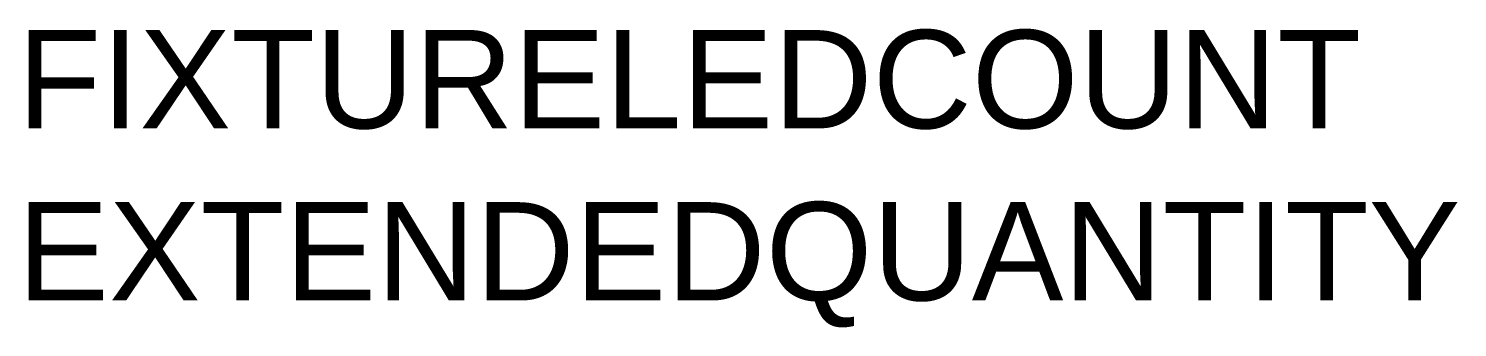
# Model space of a CAD drawing. Header units: inches. Extents: x 0.2 to 29.3, y -4 to 2.
import ezdxf

# ---------------------------------------------------------------- set-up
doc = ezdxf.new("R2010")
doc.units = ezdxf.units.IN
doc.header["$LTSCALE"] = 0.5
doc.header["$MEASUREMENT"] = 0
doc.layers.get('0').update_dxf_attribs({"color": 255, "linetype": 'CONTINUOUS'})
doc.layers.add('FAB DWG', color=7, linetype='CONTINUOUS', plot=False)
doc.styles.get("Standard").update_dxf_attribs({"font": 'arial.ttf'})

msp = doc.modelspace()

# ---------------------------------------------------------------- texts
at = {"ltscale": 0.5, "transparency": 16777216}
msp.add_attdef('EXTENDEDQUANTITY', (0, -3.5), '', height=2, dxfattribs=at)
at = {"layer": 'FAB DWG', "color": 0, "ltscale": 0.5, "transparency": 16777216}
msp.add_attdef('FIXTURELEDCOUNT', (0, 0), 'XYZ', height=2, dxfattribs=at)

doc.saveas('drawing.dxf')
